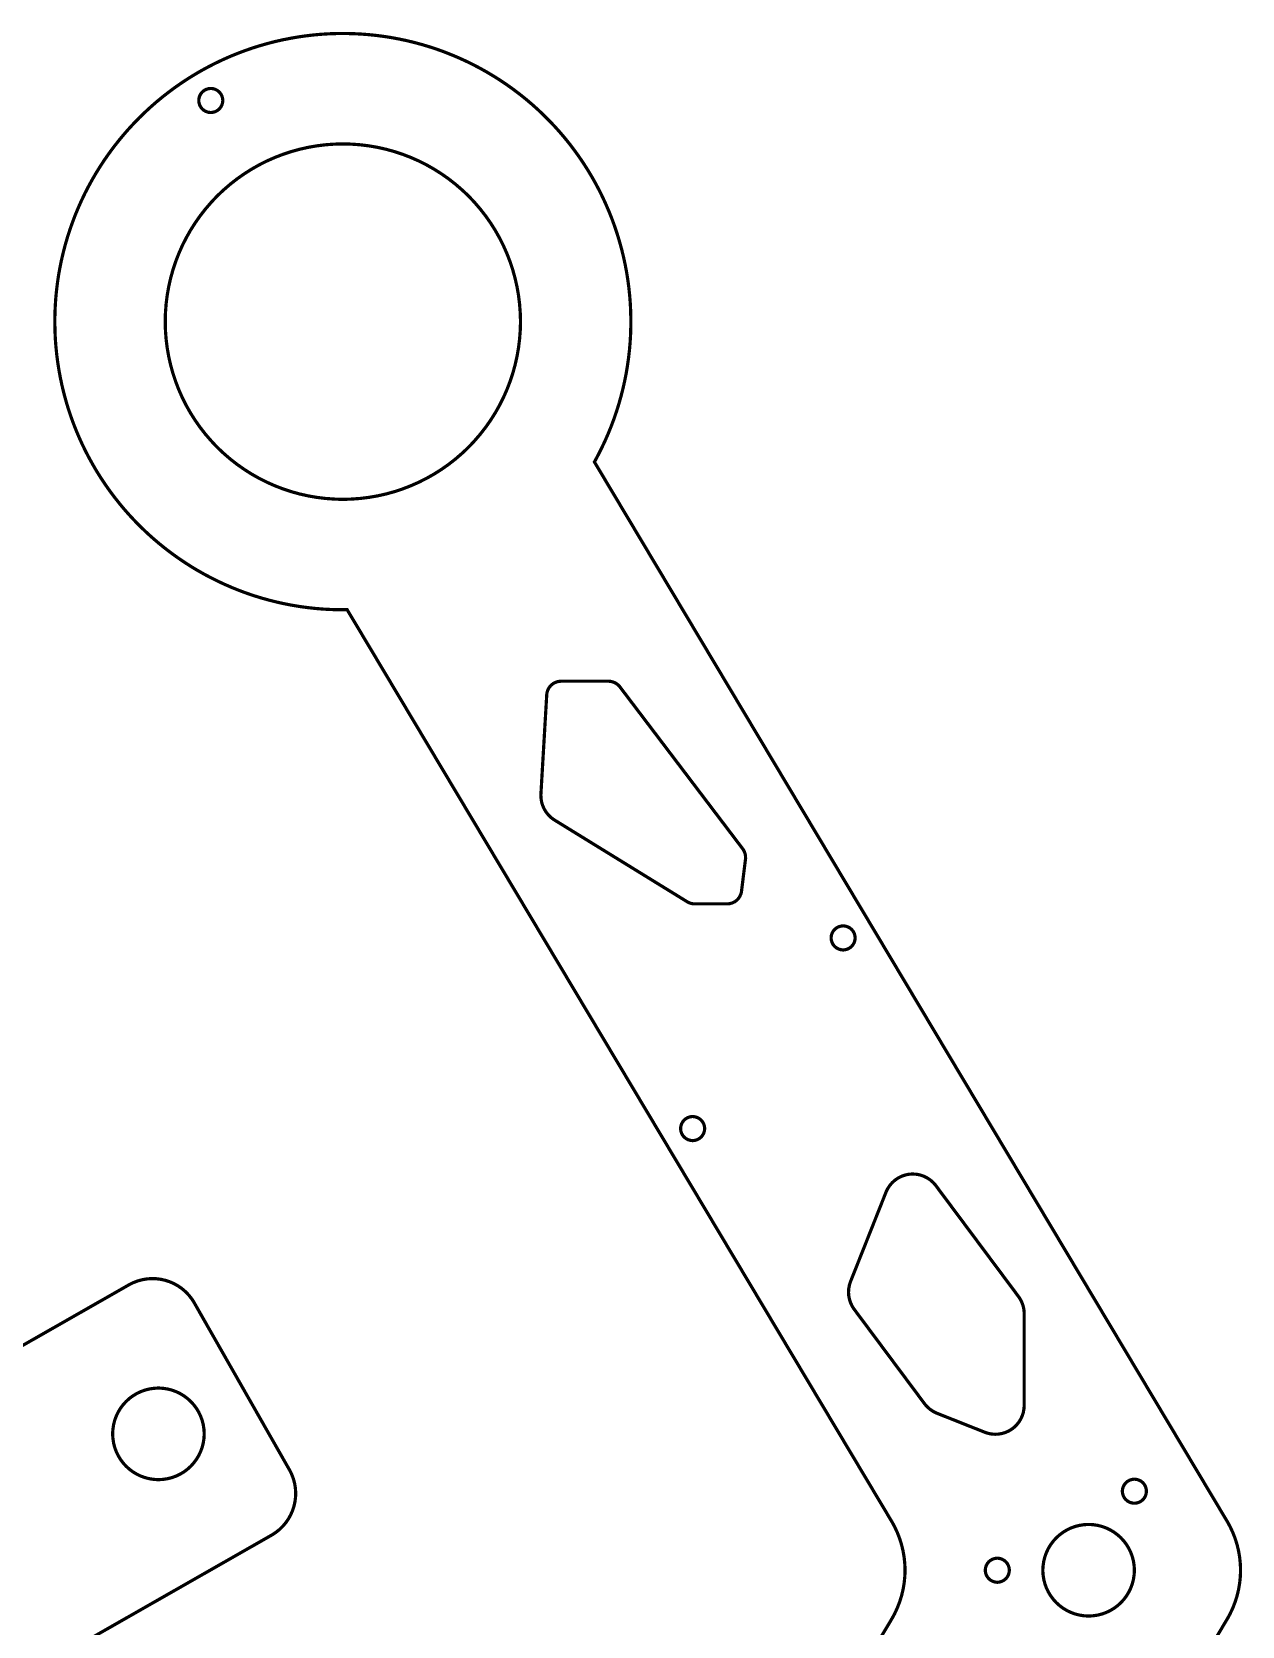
# Model space of a CAD drawing. Extents: x 0 to 533, y 0 to 326.
# Drawn here: x 407 to 533, y 160 to 326 of the extents above; entities that cross this region are included whole.
import ezdxf

# ---------------------------------------------------------------- set-up
doc = ezdxf.new("R2010")
doc.units = 0
doc.layers.get('0').update_dxf_attribs({"linetype": 'CONTINUOUS'})

msp = doc.modelspace()

# ---------------------------------------------------------------- linework, layer by layer
at = {"color": 0, "const_width": 0.3333}
for points in [[(439.824, 65.8111), (496.515, 160.685), (496.601, 160.831), (496.842, 161.276), (497.126, 161.888), (497.369, 162.514), (497.569, 163.154), (497.726, 163.807), (497.839, 164.469), (497.907, 165.139), (497.931, 165.646), (497.931, 165.815), (497.931, 165.983), (497.907, 166.49), (497.839, 167.16), (497.726, 167.822), (497.569, 168.475), (497.369, 169.117), (497.126, 169.743), (496.842, 170.353), (496.601, 170.799), (496.515, 170.944), (439.824, 265.818), (439.617, 265.815), (438.993, 265.817), (438.167, 265.839), (437.342, 265.883), (436.522, 265.95), (435.706, 266.04), (434.893, 266.151), (434.086, 266.285), (433.283, 266.439), (432.487, 266.615), (431.696, 266.814), (430.912, 267.032), (430.135, 267.272), (429.365, 267.533), (428.604, 267.815), (427.85, 268.117), (427.104, 268.439), (426.368, 268.781), (425.642, 269.142), (424.924, 269.524), (424.217, 269.925), (423.521, 270.344), (422.836, 270.785), (422.162, 271.243), (421.5, 271.719), (420.851, 272.215), (420.214, 272.729), (419.59, 273.261), (418.981, 273.811), (418.385, 274.379), (417.803, 274.965), (417.236, 275.568), (416.819, 276.032), (416.685, 276.189), (416.549, 276.346), (416.15, 276.824), (415.635, 277.471), (415.139, 278.132), (414.662, 278.803), (414.207, 279.486), (413.769, 280.179), (413.353, 280.883), (412.956, 281.599), (412.579, 282.321), (412.222, 283.054), (411.886, 283.796), (411.571, 284.544), (411.275, 285.303), (411.001, 286.067), (410.747, 286.839), (410.515, 287.617), (410.304, 288.4), (410.114, 289.19), (409.946, 289.985), (409.799, 290.783), (409.672, 291.588), (409.569, 292.394), (409.487, 293.206), (409.426, 294.018), (409.389, 294.835), (409.374, 295.653), (409.381, 296.472), (409.41, 297.293), (409.461, 298.115), (409.536, 298.938), (409.633, 299.76), (409.721, 300.375), (409.754, 300.581), (409.787, 300.785), (409.897, 301.397), (410.063, 302.208), (410.25, 303.013), (410.458, 303.81), (410.688, 304.599), (410.939, 305.379), (411.21, 306.15), (411.501, 306.914), (411.814, 307.667), (412.146, 308.411), (412.497, 309.146), (412.869, 309.869), (413.26, 310.582), (413.669, 311.283), (414.097, 311.974), (414.543, 312.651), (415.008, 313.317), (415.49, 313.971), (415.992, 314.61), (416.508, 315.236), (417.043, 315.85), (417.596, 316.447), (418.164, 317.032), (418.749, 317.6), (419.349, 318.154), (419.965, 318.692), (420.599, 319.214), (421.246, 319.719), (421.908, 320.207), (422.586, 320.679), (423.279, 321.132), (423.807, 321.461), (423.985, 321.568), (424.164, 321.674), (424.704, 321.983), (425.431, 322.378), (426.167, 322.751), (426.911, 323.104), (427.662, 323.435), (428.422, 323.744), (429.188, 324.033), (429.96, 324.3), (430.737, 324.546), (431.521, 324.769), (432.31, 324.972), (433.103, 325.153), (433.9, 325.311), (434.7, 325.449), (435.504, 325.564), (436.311, 325.658), (437.119, 325.731), (437.929, 325.781), (438.742, 325.808), (439.554, 325.814), (440.367, 325.799), (441.181, 325.761), (441.993, 325.7), (442.804, 325.618), (443.615, 325.514), (444.424, 325.388), (445.229, 325.237), (446.033, 325.067), (446.833, 324.872), (447.629, 324.657), (448.422, 324.418), (449.014, 324.225), (449.21, 324.157), (449.406, 324.089), (449.99, 323.874), (450.76, 323.569), (451.519, 323.246), (452.268, 322.903), (453.004, 322.54), (453.729, 322.157), (454.443, 321.756), (455.143, 321.336), (455.832, 320.897), (456.507, 320.442), (457.168, 319.968), (457.817, 319.476), (458.45, 318.968), (459.071, 318.443), (459.676, 317.901), (460.265, 317.344), (460.84, 316.771), (461.4, 316.182), (461.943, 315.578), (462.471, 314.96), (462.981, 314.326), (463.475, 313.679), (463.951, 313.018), (464.41, 312.343), (464.85, 311.656), (465.274, 310.956), (465.678, 310.242), (466.063, 309.517), (466.428, 308.779), (466.775, 308.029), (467.101, 307.269), (467.333, 306.692), (467.407, 306.497), (467.481, 306.304), (467.692, 305.718), (467.954, 304.933), (468.194, 304.143), (468.412, 303.349), (468.608, 302.551), (468.781, 301.75), (468.932, 300.946), (469.061, 300.139), (469.167, 299.331), (469.251, 298.519), (469.314, 297.708), (469.354, 296.896), (469.372, 296.083), (469.368, 295.271), (469.343, 294.46), (469.296, 293.649), (469.226, 292.84), (469.135, 292.033), (469.021, 291.229), (468.886, 290.428), (468.729, 289.629), (468.55, 288.835), (468.35, 288.046), (468.128, 287.261), (467.885, 286.481), (467.619, 285.707), (467.333, 284.939), (467.025, 284.178), (466.694, 283.422), (466.343, 282.676), (465.971, 281.938), (465.678, 281.388), (465.576, 281.207), (531.463, 170.944), (531.463, 170.944), (531.549, 170.799), (531.789, 170.353), (532.075, 169.743), (532.318, 169.117), (532.518, 168.475), (532.675, 167.822), (532.787, 167.16), (532.856, 166.49), (532.878, 165.983), (532.878, 165.815), (532.878, 165.646), (532.856, 165.139), (532.787, 164.469), (532.675, 163.807), (532.518, 163.154), (532.318, 162.514), (532.075, 161.888), (531.789, 161.276), (531.549, 160.831), (531.463, 160.685), (465.576, 50.4229)], [(293.99, 125.337), (417.078, 195.521), (417.189, 195.585), (417.535, 195.753), (418.003, 195.932), (418.481, 196.063), (418.963, 196.144), (419.447, 196.178), (419.929, 196.164), (420.406, 196.106), (420.874, 196), (421.331, 195.851), (421.771, 195.66), (422.193, 195.426), (422.592, 195.15), (422.965, 194.835), (423.31, 194.479), (423.622, 194.086), (423.835, 193.765), (423.897, 193.654), (433.804, 176.281), (433.868, 176.169), (434.035, 175.824), (434.215, 175.354), (434.346, 174.878), (434.426, 174.396), (434.461, 173.911), (434.447, 173.429), (434.388, 172.951), (434.283, 172.483), (434.135, 172.028), (433.943, 171.587), (433.708, 171.165), (433.433, 170.765), (433.118, 170.392), (432.763, 170.047), (432.369, 169.736), (432.049, 169.524), (431.938, 169.46), (308.958, 99.3378)]]:
    msp.add_lwpolyline(points, dxfattribs=at)
at = {"color": 0}
for points in [[(439.824, 65.8111), (496.515, 160.685), (496.601, 160.831), (496.842, 161.276), (497.126, 161.888), (497.369, 162.514), (497.569, 163.154), (497.726, 163.807), (497.839, 164.469), (497.907, 165.139), (497.931, 165.646), (497.931, 165.815), (497.931, 165.983), (497.907, 166.49), (497.839, 167.16), (497.726, 167.822), (497.569, 168.475), (497.369, 169.117), (497.126, 169.743), (496.842, 170.353), (496.601, 170.799), (496.515, 170.944), (439.824, 265.818), (439.617, 265.815), (438.993, 265.817), (438.167, 265.839), (437.342, 265.883), (436.522, 265.95), (435.706, 266.04), (434.893, 266.151), (434.086, 266.285), (433.283, 266.439), (432.487, 266.615), (431.696, 266.814), (430.912, 267.032), (430.135, 267.272), (429.365, 267.533), (428.604, 267.815), (427.85, 268.117), (427.104, 268.439), (426.368, 268.781), (425.642, 269.142), (424.924, 269.524), (424.217, 269.925), (423.521, 270.344), (422.836, 270.785), (422.162, 271.243), (421.5, 271.719), (420.851, 272.215), (420.214, 272.729), (419.59, 273.261), (418.981, 273.811), (418.385, 274.379), (417.803, 274.965), (417.236, 275.568), (416.819, 276.032), (416.685, 276.189), (416.549, 276.346), (416.15, 276.824), (415.635, 277.471), (415.139, 278.132), (414.662, 278.803), (414.207, 279.486), (413.769, 280.179), (413.353, 280.883), (412.956, 281.599), (412.579, 282.321), (412.222, 283.054), (411.886, 283.796), (411.571, 284.544), (411.275, 285.303), (411.001, 286.067), (410.747, 286.839), (410.515, 287.617), (410.304, 288.4), (410.114, 289.19), (409.946, 289.985), (409.799, 290.783), (409.672, 291.588), (409.569, 292.394), (409.487, 293.206), (409.426, 294.018), (409.389, 294.835), (409.374, 295.653), (409.381, 296.472), (409.41, 297.293), (409.461, 298.115), (409.536, 298.938), (409.633, 299.76), (409.721, 300.375), (409.754, 300.581), (409.787, 300.785), (409.897, 301.397), (410.063, 302.208), (410.25, 303.013), (410.458, 303.81), (410.688, 304.599), (410.939, 305.379), (411.21, 306.15), (411.501, 306.914), (411.814, 307.667), (412.146, 308.411), (412.497, 309.146), (412.869, 309.869), (413.26, 310.582), (413.669, 311.283), (414.097, 311.974), (414.543, 312.651), (415.008, 313.317), (415.49, 313.971), (415.992, 314.61), (416.508, 315.236), (417.043, 315.85), (417.596, 316.447), (418.164, 317.032), (418.749, 317.6), (419.349, 318.154), (419.965, 318.692), (420.599, 319.214), (421.246, 319.719), (421.908, 320.207), (422.586, 320.679), (423.279, 321.132), (423.807, 321.461), (423.985, 321.568), (424.164, 321.674), (424.704, 321.983), (425.431, 322.378), (426.167, 322.751), (426.911, 323.104), (427.662, 323.435), (428.422, 323.744), (429.188, 324.033), (429.96, 324.3), (430.737, 324.546), (431.521, 324.769), (432.31, 324.972), (433.103, 325.153), (433.9, 325.311), (434.7, 325.449), (435.504, 325.564), (436.311, 325.658), (437.119, 325.731), (437.929, 325.781), (438.742, 325.808), (439.554, 325.814), (440.367, 325.799), (441.181, 325.761), (441.993, 325.7), (442.804, 325.618), (443.615, 325.514), (444.424, 325.388), (445.229, 325.237), (446.033, 325.067), (446.833, 324.872), (447.629, 324.657), (448.422, 324.418), (449.014, 324.225), (449.21, 324.157), (449.406, 324.089), (449.99, 323.874), (450.76, 323.569), (451.519, 323.246), (452.268, 322.903), (453.004, 322.54), (453.729, 322.157), (454.443, 321.756), (455.143, 321.336), (455.832, 320.897), (456.507, 320.442), (457.168, 319.968), (457.817, 319.476), (458.45, 318.968), (459.071, 318.443), (459.676, 317.901), (460.265, 317.344), (460.84, 316.771), (461.4, 316.182), (461.943, 315.578), (462.471, 314.96), (462.981, 314.326), (463.475, 313.679), (463.951, 313.018), (464.41, 312.343), (464.85, 311.656), (465.274, 310.956), (465.678, 310.242), (466.063, 309.517), (466.428, 308.779), (466.775, 308.029), (467.101, 307.269), (467.333, 306.692), (467.407, 306.497), (467.481, 306.304), (467.692, 305.718), (467.954, 304.933), (468.194, 304.143), (468.412, 303.349), (468.608, 302.551), (468.781, 301.75), (468.932, 300.946), (469.061, 300.139), (469.167, 299.331), (469.251, 298.519), (469.314, 297.708), (469.354, 296.896), (469.372, 296.083), (469.368, 295.271), (469.343, 294.46), (469.296, 293.649), (469.226, 292.84), (469.135, 292.033), (469.021, 291.229), (468.886, 290.428), (468.729, 289.629), (468.55, 288.835), (468.35, 288.046), (468.128, 287.261), (467.885, 286.481), (467.619, 285.707), (467.333, 284.939), (467.025, 284.178), (466.694, 283.422), (466.343, 282.676), (465.971, 281.938), (465.678, 281.388), (465.576, 281.207), (531.463, 170.944), (531.463, 170.944), (531.549, 170.799), (531.789, 170.353), (532.075, 169.743), (532.318, 169.117), (532.518, 168.475), (532.675, 167.822), (532.787, 167.16), (532.856, 166.49), (532.878, 165.983), (532.878, 165.815), (532.878, 165.646), (532.856, 165.139), (532.787, 164.469), (532.675, 163.807), (532.518, 163.154), (532.318, 162.514), (532.075, 161.888), (531.789, 161.276), (531.549, 160.831), (531.463, 160.685), (465.576, 50.4229)], [(293.99, 125.337), (417.078, 195.521), (417.189, 195.585), (417.535, 195.753), (418.003, 195.932), (418.481, 196.063), (418.963, 196.144), (419.447, 196.178), (419.929, 196.164), (420.406, 196.106), (420.874, 196), (421.331, 195.851), (421.771, 195.66), (422.193, 195.426), (422.592, 195.15), (422.965, 194.835), (423.31, 194.479), (423.622, 194.086), (423.835, 193.765), (423.897, 193.654), (433.804, 176.281), (433.868, 176.169), (434.035, 175.824), (434.215, 175.354), (434.346, 174.878), (434.426, 174.396), (434.461, 173.911), (434.447, 173.429), (434.388, 172.951), (434.283, 172.483), (434.135, 172.028), (433.943, 171.587), (433.708, 171.165), (433.433, 170.765), (433.118, 170.392), (432.763, 170.047), (432.369, 169.736), (432.049, 169.524), (431.938, 169.46), (308.958, 99.3378)]]:
    msp.add_lwpolyline(points, dxfattribs=at)
at = {"color": 0, "const_width": 0.3333}
for points in [[(424.367, 318.838), (424.367, 318.901), (424.392, 319.09), (424.465, 319.325), (424.581, 319.536), (424.732, 319.722), (424.918, 319.875), (425.129, 319.99), (425.364, 320.063), (425.553, 320.088), (425.617, 320.088), (425.679, 320.088), (425.868, 320.063), (426.103, 319.99), (426.315, 319.875), (426.5, 319.722), (426.653, 319.536), (426.768, 319.325), (426.842, 319.09), (426.867, 318.901), (426.867, 318.838), (426.867, 318.775), (426.842, 318.586), (426.768, 318.351), (426.653, 318.139), (426.5, 317.954), (426.315, 317.801), (426.103, 317.686), (425.868, 317.614), (425.679, 317.588), (425.617, 317.588), (425.553, 317.588), (425.364, 317.614), (425.129, 317.686), (424.918, 317.801), (424.732, 317.954), (424.581, 318.139), (424.465, 318.351), (424.392, 318.586), (424.367, 318.775), (424.367, 318.838)], [(420.874, 295.815), (420.874, 296.044), (420.896, 296.732), (420.964, 297.643), (421.076, 298.547), (421.232, 299.44), (421.432, 300.324), (421.674, 301.196), (421.957, 302.053), (422.282, 302.894), (422.647, 303.719), (423.053, 304.526), (423.497, 305.314), (423.982, 306.079), (424.504, 306.821), (425.063, 307.539), (425.66, 308.232), (426.131, 308.735), (426.292, 308.896), (426.454, 309.058), (426.957, 309.529), (427.649, 310.125), (428.367, 310.685), (429.11, 311.207), (429.875, 311.69), (430.662, 312.136), (431.469, 312.542), (432.294, 312.907), (433.136, 313.232), (433.993, 313.515), (434.864, 313.757), (435.747, 313.956), (436.642, 314.112), (437.544, 314.225), (438.456, 314.292), (439.144, 314.315), (439.374, 314.315), (439.603, 314.315), (440.29, 314.292), (441.201, 314.225), (442.106, 314.112), (443, 313.956), (443.883, 313.757), (444.754, 313.515), (445.611, 313.232), (446.453, 312.907), (447.278, 312.542), (448.085, 312.136), (448.872, 311.69), (449.638, 311.207), (450.381, 310.685), (451.099, 310.125), (451.79, 309.529), (452.293, 309.058), (452.456, 308.896), (452.617, 308.735), (453.088, 308.232), (453.683, 307.539), (454.243, 306.821), (454.765, 306.079), (455.249, 305.314), (455.694, 304.526), (456.1, 303.719), (456.465, 302.894), (456.79, 302.053), (457.074, 301.196), (457.315, 300.324), (457.515, 299.44), (457.671, 298.547), (457.783, 297.643), (457.851, 296.732), (457.874, 296.044), (457.874, 295.815), (457.874, 295.586), (457.851, 294.897), (457.783, 293.986), (457.671, 293.083), (457.515, 292.189), (457.315, 291.306), (457.074, 290.435), (456.79, 289.578), (456.465, 288.735), (456.1, 287.91), (455.694, 287.103), (455.249, 286.317), (454.765, 285.551), (454.243, 284.808), (453.683, 284.09), (453.088, 283.399), (452.617, 282.896), (452.456, 282.733), (452.293, 282.571), (451.79, 282.101), (451.099, 281.504), (450.381, 280.944), (449.638, 280.424), (448.872, 279.939), (448.085, 279.494), (447.278, 279.089), (446.453, 278.724), (445.611, 278.399), (444.754, 278.114), (443.883, 277.872), (443, 277.674), (442.106, 277.518), (441.201, 277.406), (440.29, 277.338), (439.603, 277.315), (439.374, 277.315), (439.144, 277.315), (438.456, 277.338), (437.544, 277.406), (436.642, 277.518), (435.747, 277.674), (434.864, 277.872), (433.993, 278.114), (433.136, 278.399), (432.294, 278.724), (431.469, 279.089), (430.662, 279.494), (429.875, 279.939), (429.11, 280.424), (428.367, 280.944), (427.649, 281.504), (426.957, 282.101), (426.454, 282.571), (426.292, 282.733), (426.129, 282.896), (425.66, 283.399), (425.063, 284.09), (424.504, 284.808), (423.982, 285.551), (423.497, 286.317), (423.053, 287.103), (422.647, 287.91), (422.282, 288.735), (421.957, 289.578), (421.674, 290.435), (421.432, 291.306), (421.232, 292.189), (421.076, 293.083), (420.964, 293.986), (420.896, 294.897), (420.874, 295.586), (420.874, 295.815)], [(475.235, 235.417), (475.279, 235.389), (475.419, 235.321), (475.613, 235.25), (475.815, 235.208), (475.969, 235.193), (476.022, 235.193), (479.41, 235.193), (479.479, 235.193), (479.688, 235.219), (479.949, 235.293), (480.189, 235.411), (480.403, 235.569), (480.586, 235.763), (480.732, 235.986), (480.839, 236.236), (480.89, 236.439), (480.899, 236.508), (481.314, 239.839), (481.322, 239.91), (481.321, 240.129), (481.274, 240.414), (481.172, 240.683), (481.064, 240.874), (481.019, 240.931), (468.235, 257.781), (468.208, 257.815), (468.121, 257.914), (467.994, 258.031), (467.856, 258.132), (467.707, 258.217), (467.549, 258.285), (467.385, 258.333), (467.214, 258.364), (467.083, 258.374), (467.039, 258.374), (462.108, 258.374), (462.071, 258.374), (461.961, 258.367), (461.818, 258.346), (461.679, 258.311), (461.546, 258.264), (461.418, 258.206), (461.297, 258.136), (461.185, 258.056), (461.079, 257.965), (460.982, 257.865), (460.896, 257.757), (460.818, 257.64), (460.753, 257.517), (460.699, 257.386), (460.656, 257.25), (460.626, 257.108), (460.613, 256.999), (460.611, 256.961), (460.006, 246.649), (460, 246.547), (460.01, 246.239), (460.068, 245.839), (460.179, 245.453), (460.34, 245.088), (460.547, 244.746), (460.8, 244.435), (461.094, 244.157), (461.34, 243.972), (461.428, 243.918), (475.235, 235.417)], [(490.233, 231.65), (490.233, 231.713), (490.26, 231.901), (490.332, 232.136), (490.447, 232.349), (490.6, 232.533), (490.785, 232.686), (490.997, 232.801), (491.232, 232.875), (491.421, 232.9), (491.483, 232.9), (491.547, 232.9), (491.736, 232.875), (491.971, 232.801), (492.183, 232.686), (492.368, 232.533), (492.521, 232.349), (492.636, 232.136), (492.708, 231.901), (492.733, 231.713), (492.733, 231.65), (492.733, 231.588), (492.708, 231.399), (492.636, 231.164), (492.521, 230.951), (492.368, 230.767), (492.183, 230.614), (491.971, 230.499), (491.736, 230.425), (491.547, 230.4), (491.483, 230.4), (491.421, 230.4), (491.232, 230.425), (490.997, 230.499), (490.785, 230.614), (490.6, 230.767), (490.447, 230.951), (490.332, 231.164), (490.26, 231.399), (490.233, 231.588), (490.233, 231.65)], [(474.557, 211.799), (474.557, 211.861), (474.583, 212.05), (474.656, 212.285), (474.771, 212.497), (474.924, 212.682), (475.108, 212.835), (475.321, 212.95), (475.556, 213.022), (475.744, 213.049), (475.807, 213.049), (475.871, 213.049), (476.06, 213.022), (476.294, 212.95), (476.506, 212.835), (476.692, 212.682), (476.844, 212.497), (476.96, 212.285), (477.032, 212.05), (477.057, 211.861), (477.057, 211.799), (477.057, 211.735), (477.032, 211.546), (476.96, 211.311), (476.844, 211.099), (476.692, 210.914), (476.506, 210.761), (476.294, 210.646), (476.06, 210.574), (475.871, 210.549), (475.807, 210.549), (475.744, 210.549), (475.556, 210.574), (475.321, 210.646), (475.108, 210.761), (474.924, 210.914), (474.771, 211.099), (474.656, 211.311), (474.583, 211.546), (474.557, 211.735), (474.557, 211.799)], [(506.235, 180.183), (506.321, 180.149), (506.586, 180.068), (506.944, 179.997), (507.307, 179.972), (507.668, 179.989), (508.025, 180.05), (508.374, 180.154), (508.708, 180.301), (508.95, 180.438), (509.026, 180.49), (509.103, 180.542), (509.319, 180.715), (509.579, 180.974), (509.804, 181.258), (509.992, 181.567), (510.142, 181.897), (510.251, 182.243), (510.318, 182.603), (510.342, 182.879), (510.342, 182.972), (510.342, 192.524), (510.342, 192.585), (510.332, 192.765), (510.303, 193.004), (510.256, 193.239), (510.189, 193.469), (510.104, 193.693), (510.003, 193.91), (509.883, 194.118), (509.782, 194.269), (509.747, 194.317), (501.142, 205.86), (501.082, 205.94), (500.879, 206.167), (500.582, 206.432), (500.256, 206.654), (499.903, 206.831), (499.532, 206.96), (499.144, 207.039), (498.747, 207.067), (498.443, 207.054), (498.344, 207.04), (498.244, 207.028), (497.947, 206.961), (497.571, 206.831), (497.218, 206.654), (496.892, 206.432), (496.599, 206.171), (496.34, 205.871), (496.122, 205.538), (495.986, 205.267), (495.949, 205.174), (492.258, 195.875), (492.222, 195.785), (492.139, 195.507), (492.068, 195.131), (492.046, 194.751), (492.072, 194.375), (492.146, 194.004), (492.265, 193.644), (492.431, 193.3), (492.583, 193.053), (492.642, 192.975), (499.964, 183.151), (500.026, 183.069), (500.235, 182.837), (500.544, 182.564), (500.889, 182.336), (501.167, 182.194), (501.262, 182.157), (506.235, 180.183)], [(420.164, 175.249), (420.042, 175.249), (419.676, 175.274), (419.204, 175.346), (418.747, 175.464), (418.31, 175.624), (417.893, 175.825), (417.5, 176.063), (417.133, 176.337), (416.794, 176.644), (416.487, 176.983), (416.213, 177.35), (415.974, 177.743), (415.774, 178.16), (415.612, 178.597), (415.496, 179.054), (415.424, 179.526), (415.399, 179.893), (415.399, 180.014), (415.399, 180.136), (415.424, 180.501), (415.496, 180.975), (415.612, 181.431), (415.774, 181.869), (415.974, 182.286), (416.213, 182.678), (416.487, 183.046), (416.794, 183.383), (417.133, 183.692), (417.5, 183.965), (417.893, 184.204), (418.31, 184.404), (418.747, 184.565), (419.204, 184.682), (419.676, 184.754), (420.042, 184.779), (420.164, 184.779), (420.286, 184.779), (420.651, 184.754), (421.124, 184.682), (421.581, 184.565), (422.018, 184.404), (422.435, 184.204), (422.828, 183.965), (423.194, 183.692), (423.533, 183.383), (423.84, 183.046), (424.115, 182.678), (424.354, 182.286), (424.554, 181.869), (424.715, 181.431), (424.832, 180.975), (424.904, 180.501), (424.929, 180.136), (424.929, 180.014), (424.929, 179.893), (424.904, 179.526), (424.832, 179.054), (424.715, 178.597), (424.554, 178.16), (424.354, 177.743), (424.115, 177.35), (423.84, 176.983), (423.533, 176.644), (423.194, 176.337), (422.828, 176.063), (422.435, 175.825), (422.018, 175.624), (421.581, 175.464), (421.124, 175.346), (420.651, 175.274), (420.286, 175.249), (420.164, 175.249)], [(520.572, 174.042), (520.572, 174.106), (520.599, 174.294), (520.671, 174.529), (520.786, 174.742), (520.939, 174.926), (521.124, 175.079), (521.336, 175.194), (521.571, 175.267), (521.76, 175.292), (521.822, 175.292), (521.886, 175.292), (522.075, 175.267), (522.31, 175.194), (522.522, 175.079), (522.707, 174.926), (522.86, 174.742), (522.975, 174.529), (523.047, 174.294), (523.072, 174.106), (523.072, 174.042), (523.072, 173.979), (523.047, 173.79), (522.975, 173.556), (522.86, 173.343), (522.707, 173.158), (522.522, 173.006), (522.31, 172.89), (522.075, 172.818), (521.886, 172.792), (521.822, 172.792), (521.76, 172.792), (521.571, 172.818), (521.336, 172.89), (521.124, 173.006), (520.939, 173.158), (520.786, 173.343), (520.671, 173.556), (520.599, 173.79), (520.572, 173.979), (520.572, 174.042)], [(512.289, 165.815), (512.289, 165.936), (512.314, 166.301), (512.386, 166.775), (512.503, 167.232), (512.662, 167.669), (512.864, 168.086), (513.103, 168.479), (513.376, 168.846), (513.685, 169.185), (514.022, 169.492), (514.389, 169.765), (514.782, 170.004), (515.199, 170.206), (515.636, 170.365), (516.093, 170.483), (516.567, 170.556), (516.932, 170.579), (517.054, 170.579), (517.175, 170.579), (517.54, 170.556), (518.014, 170.483), (518.471, 170.365), (518.908, 170.206), (519.325, 170.004), (519.718, 169.765), (520.085, 169.492), (520.424, 169.185), (520.731, 168.846), (521.004, 168.479), (521.243, 168.086), (521.444, 167.669), (521.604, 167.232), (521.722, 166.775), (521.794, 166.301), (521.818, 165.936), (521.818, 165.815), (521.818, 165.693), (521.794, 165.328), (521.722, 164.854), (521.604, 164.397), (521.444, 163.96), (521.243, 163.543), (521.004, 163.15), (520.731, 162.783), (520.424, 162.446), (520.085, 162.138), (519.718, 161.864), (519.325, 161.625), (518.908, 161.424), (518.471, 161.264), (518.014, 161.146), (517.54, 161.074), (517.175, 161.05), (517.054, 161.05), (516.932, 161.05), (516.567, 161.074), (516.093, 161.146), (515.636, 161.264), (515.199, 161.424), (514.782, 161.625), (514.389, 161.864), (514.022, 162.138), (513.685, 162.446), (513.376, 162.783), (513.103, 163.15), (512.864, 163.543), (512.662, 163.96), (512.503, 164.397), (512.386, 164.854), (512.314, 165.328), (512.289, 165.693), (512.289, 165.815)], [(506.293, 165.815), (506.293, 165.878), (506.319, 166.067), (506.392, 166.301), (506.507, 166.514), (506.66, 166.699), (506.844, 166.851), (507.057, 166.967), (507.292, 167.039), (507.481, 167.065), (507.543, 167.065), (507.607, 167.065), (507.796, 167.039), (508.031, 166.967), (508.243, 166.851), (508.428, 166.699), (508.581, 166.514), (508.696, 166.301), (508.768, 166.067), (508.793, 165.878), (508.793, 165.815), (508.793, 165.751), (508.768, 165.563), (508.696, 165.328), (508.581, 165.115), (508.428, 164.931), (508.243, 164.778), (508.031, 164.663), (507.796, 164.59), (507.607, 164.565), (507.543, 164.565), (507.481, 164.565), (507.292, 164.59), (507.057, 164.663), (506.844, 164.778), (506.66, 164.931), (506.507, 165.115), (506.392, 165.328), (506.319, 165.563), (506.293, 165.751), (506.293, 165.815)]]:
    msp.add_lwpolyline(points, close=True, dxfattribs=at)
at = {"color": 0}
for points in [[(424.367, 318.838), (424.367, 318.901), (424.392, 319.09), (424.465, 319.325), (424.581, 319.536), (424.732, 319.722), (424.918, 319.875), (425.129, 319.99), (425.364, 320.063), (425.553, 320.088), (425.617, 320.088), (425.679, 320.088), (425.868, 320.063), (426.103, 319.99), (426.315, 319.875), (426.5, 319.722), (426.653, 319.536), (426.768, 319.325), (426.842, 319.09), (426.867, 318.901), (426.867, 318.838), (426.867, 318.775), (426.842, 318.586), (426.768, 318.351), (426.653, 318.139), (426.5, 317.954), (426.315, 317.801), (426.103, 317.686), (425.868, 317.614), (425.679, 317.588), (425.617, 317.588), (425.553, 317.588), (425.364, 317.614), (425.129, 317.686), (424.918, 317.801), (424.732, 317.954), (424.581, 318.139), (424.465, 318.351), (424.392, 318.586), (424.367, 318.775), (424.367, 318.838)], [(420.874, 295.815), (420.874, 296.044), (420.896, 296.732), (420.964, 297.643), (421.076, 298.547), (421.232, 299.44), (421.432, 300.324), (421.674, 301.196), (421.957, 302.053), (422.282, 302.894), (422.647, 303.719), (423.053, 304.526), (423.497, 305.314), (423.982, 306.079), (424.504, 306.821), (425.063, 307.539), (425.66, 308.232), (426.131, 308.735), (426.292, 308.896), (426.454, 309.058), (426.957, 309.529), (427.649, 310.125), (428.367, 310.685), (429.11, 311.207), (429.875, 311.69), (430.662, 312.136), (431.469, 312.542), (432.294, 312.907), (433.136, 313.232), (433.993, 313.515), (434.864, 313.757), (435.747, 313.956), (436.642, 314.112), (437.544, 314.225), (438.456, 314.292), (439.144, 314.315), (439.374, 314.315), (439.603, 314.315), (440.29, 314.292), (441.201, 314.225), (442.106, 314.112), (443, 313.956), (443.883, 313.757), (444.754, 313.515), (445.611, 313.232), (446.453, 312.907), (447.278, 312.542), (448.085, 312.136), (448.872, 311.69), (449.638, 311.207), (450.381, 310.685), (451.099, 310.125), (451.79, 309.529), (452.293, 309.058), (452.456, 308.896), (452.617, 308.735), (453.088, 308.232), (453.683, 307.539), (454.243, 306.821), (454.765, 306.079), (455.249, 305.314), (455.694, 304.526), (456.1, 303.719), (456.465, 302.894), (456.79, 302.053), (457.074, 301.196), (457.315, 300.324), (457.515, 299.44), (457.671, 298.547), (457.783, 297.643), (457.851, 296.732), (457.874, 296.044), (457.874, 295.815), (457.874, 295.586), (457.851, 294.897), (457.783, 293.986), (457.671, 293.083), (457.515, 292.189), (457.315, 291.306), (457.074, 290.435), (456.79, 289.578), (456.465, 288.735), (456.1, 287.91), (455.694, 287.103), (455.249, 286.317), (454.765, 285.551), (454.243, 284.808), (453.683, 284.09), (453.088, 283.399), (452.617, 282.896), (452.456, 282.733), (452.293, 282.571), (451.79, 282.101), (451.099, 281.504), (450.381, 280.944), (449.638, 280.424), (448.872, 279.939), (448.085, 279.494), (447.278, 279.089), (446.453, 278.724), (445.611, 278.399), (444.754, 278.114), (443.883, 277.872), (443, 277.674), (442.106, 277.518), (441.201, 277.406), (440.29, 277.338), (439.603, 277.315), (439.374, 277.315), (439.144, 277.315), (438.456, 277.338), (437.544, 277.406), (436.642, 277.518), (435.747, 277.674), (434.864, 277.872), (433.993, 278.114), (433.136, 278.399), (432.294, 278.724), (431.469, 279.089), (430.662, 279.494), (429.875, 279.939), (429.11, 280.424), (428.367, 280.944), (427.649, 281.504), (426.957, 282.101), (426.454, 282.571), (426.292, 282.733), (426.129, 282.896), (425.66, 283.399), (425.063, 284.09), (424.504, 284.808), (423.982, 285.551), (423.497, 286.317), (423.053, 287.103), (422.647, 287.91), (422.282, 288.735), (421.957, 289.578), (421.674, 290.435), (421.432, 291.306), (421.232, 292.189), (421.076, 293.083), (420.964, 293.986), (420.896, 294.897), (420.874, 295.586), (420.874, 295.815)], [(475.235, 235.417), (475.279, 235.389), (475.419, 235.321), (475.613, 235.25), (475.815, 235.208), (475.969, 235.193), (476.022, 235.193), (479.41, 235.193), (479.479, 235.193), (479.688, 235.219), (479.949, 235.293), (480.189, 235.411), (480.403, 235.569), (480.586, 235.763), (480.732, 235.986), (480.839, 236.236), (480.89, 236.439), (480.899, 236.508), (481.314, 239.839), (481.322, 239.91), (481.321, 240.129), (481.274, 240.414), (481.172, 240.683), (481.064, 240.874), (481.019, 240.931), (468.235, 257.781), (468.208, 257.815), (468.121, 257.914), (467.994, 258.031), (467.856, 258.132), (467.707, 258.217), (467.549, 258.285), (467.385, 258.333), (467.214, 258.364), (467.083, 258.374), (467.039, 258.374), (462.108, 258.374), (462.071, 258.374), (461.961, 258.367), (461.818, 258.346), (461.679, 258.311), (461.546, 258.264), (461.418, 258.206), (461.297, 258.136), (461.185, 258.056), (461.079, 257.965), (460.982, 257.865), (460.896, 257.757), (460.818, 257.64), (460.753, 257.517), (460.699, 257.386), (460.656, 257.25), (460.626, 257.108), (460.613, 256.999), (460.611, 256.961), (460.006, 246.649), (460, 246.547), (460.01, 246.239), (460.068, 245.839), (460.179, 245.453), (460.34, 245.088), (460.547, 244.746), (460.8, 244.435), (461.094, 244.157), (461.34, 243.972), (461.428, 243.918), (475.235, 235.417)], [(490.233, 231.65), (490.233, 231.713), (490.26, 231.901), (490.332, 232.136), (490.447, 232.349), (490.6, 232.533), (490.785, 232.686), (490.997, 232.801), (491.232, 232.875), (491.421, 232.9), (491.483, 232.9), (491.547, 232.9), (491.736, 232.875), (491.971, 232.801), (492.183, 232.686), (492.368, 232.533), (492.521, 232.349), (492.636, 232.136), (492.708, 231.901), (492.733, 231.713), (492.733, 231.65), (492.733, 231.588), (492.708, 231.399), (492.636, 231.164), (492.521, 230.951), (492.368, 230.767), (492.183, 230.614), (491.971, 230.499), (491.736, 230.425), (491.547, 230.4), (491.483, 230.4), (491.421, 230.4), (491.232, 230.425), (490.997, 230.499), (490.785, 230.614), (490.6, 230.767), (490.447, 230.951), (490.332, 231.164), (490.26, 231.399), (490.233, 231.588), (490.233, 231.65)], [(474.557, 211.799), (474.557, 211.861), (474.583, 212.05), (474.656, 212.285), (474.771, 212.497), (474.924, 212.682), (475.108, 212.835), (475.321, 212.95), (475.556, 213.022), (475.744, 213.049), (475.807, 213.049), (475.871, 213.049), (476.06, 213.022), (476.294, 212.95), (476.506, 212.835), (476.692, 212.682), (476.844, 212.497), (476.96, 212.285), (477.032, 212.05), (477.057, 211.861), (477.057, 211.799), (477.057, 211.735), (477.032, 211.546), (476.96, 211.311), (476.844, 211.099), (476.692, 210.914), (476.506, 210.761), (476.294, 210.646), (476.06, 210.574), (475.871, 210.549), (475.807, 210.549), (475.744, 210.549), (475.556, 210.574), (475.321, 210.646), (475.108, 210.761), (474.924, 210.914), (474.771, 211.099), (474.656, 211.311), (474.583, 211.546), (474.557, 211.735), (474.557, 211.799)], [(506.235, 180.183), (506.321, 180.149), (506.586, 180.068), (506.944, 179.997), (507.307, 179.972), (507.668, 179.989), (508.025, 180.05), (508.374, 180.154), (508.708, 180.301), (508.95, 180.438), (509.026, 180.49), (509.103, 180.542), (509.319, 180.715), (509.579, 180.974), (509.804, 181.258), (509.992, 181.567), (510.142, 181.897), (510.251, 182.243), (510.318, 182.603), (510.342, 182.879), (510.342, 182.972), (510.342, 192.524), (510.342, 192.585), (510.332, 192.765), (510.303, 193.004), (510.256, 193.239), (510.189, 193.469), (510.104, 193.693), (510.003, 193.91), (509.883, 194.118), (509.782, 194.269), (509.747, 194.317), (501.142, 205.86), (501.082, 205.94), (500.879, 206.167), (500.582, 206.432), (500.256, 206.654), (499.903, 206.831), (499.532, 206.96), (499.144, 207.039), (498.747, 207.067), (498.443, 207.054), (498.344, 207.04), (498.244, 207.028), (497.947, 206.961), (497.571, 206.831), (497.218, 206.654), (496.892, 206.432), (496.599, 206.171), (496.34, 205.871), (496.122, 205.538), (495.986, 205.267), (495.949, 205.174), (492.258, 195.875), (492.222, 195.785), (492.139, 195.507), (492.068, 195.131), (492.046, 194.751), (492.072, 194.375), (492.146, 194.004), (492.265, 193.644), (492.431, 193.3), (492.583, 193.053), (492.642, 192.975), (499.964, 183.151), (500.026, 183.069), (500.235, 182.837), (500.544, 182.564), (500.889, 182.336), (501.167, 182.194), (501.262, 182.157), (506.235, 180.183)], [(420.164, 175.249), (420.042, 175.249), (419.676, 175.274), (419.204, 175.346), (418.747, 175.464), (418.31, 175.624), (417.893, 175.825), (417.5, 176.063), (417.133, 176.337), (416.794, 176.644), (416.487, 176.983), (416.213, 177.35), (415.974, 177.743), (415.774, 178.16), (415.612, 178.597), (415.496, 179.054), (415.424, 179.526), (415.399, 179.893), (415.399, 180.014), (415.399, 180.136), (415.424, 180.501), (415.496, 180.975), (415.612, 181.431), (415.774, 181.869), (415.974, 182.286), (416.213, 182.678), (416.487, 183.046), (416.794, 183.383), (417.133, 183.692), (417.5, 183.965), (417.893, 184.204), (418.31, 184.404), (418.747, 184.565), (419.204, 184.682), (419.676, 184.754), (420.042, 184.779), (420.164, 184.779), (420.286, 184.779), (420.651, 184.754), (421.124, 184.682), (421.581, 184.565), (422.018, 184.404), (422.435, 184.204), (422.828, 183.965), (423.194, 183.692), (423.533, 183.383), (423.84, 183.046), (424.115, 182.678), (424.354, 182.286), (424.554, 181.869), (424.715, 181.431), (424.832, 180.975), (424.904, 180.501), (424.929, 180.136), (424.929, 180.014), (424.929, 179.893), (424.904, 179.526), (424.832, 179.054), (424.715, 178.597), (424.554, 178.16), (424.354, 177.743), (424.115, 177.35), (423.84, 176.983), (423.533, 176.644), (423.194, 176.337), (422.828, 176.063), (422.435, 175.825), (422.018, 175.624), (421.581, 175.464), (421.124, 175.346), (420.651, 175.274), (420.286, 175.249), (420.164, 175.249)], [(520.572, 174.042), (520.572, 174.106), (520.599, 174.294), (520.671, 174.529), (520.786, 174.742), (520.939, 174.926), (521.124, 175.079), (521.336, 175.194), (521.571, 175.267), (521.76, 175.292), (521.822, 175.292), (521.886, 175.292), (522.075, 175.267), (522.31, 175.194), (522.522, 175.079), (522.707, 174.926), (522.86, 174.742), (522.975, 174.529), (523.047, 174.294), (523.072, 174.106), (523.072, 174.042), (523.072, 173.979), (523.047, 173.79), (522.975, 173.556), (522.86, 173.343), (522.707, 173.158), (522.522, 173.006), (522.31, 172.89), (522.075, 172.818), (521.886, 172.792), (521.822, 172.792), (521.76, 172.792), (521.571, 172.818), (521.336, 172.89), (521.124, 173.006), (520.939, 173.158), (520.786, 173.343), (520.671, 173.556), (520.599, 173.79), (520.572, 173.979), (520.572, 174.042)], [(512.289, 165.815), (512.289, 165.936), (512.314, 166.301), (512.386, 166.775), (512.503, 167.232), (512.662, 167.669), (512.864, 168.086), (513.103, 168.479), (513.376, 168.846), (513.685, 169.185), (514.022, 169.492), (514.389, 169.765), (514.782, 170.004), (515.199, 170.206), (515.636, 170.365), (516.093, 170.483), (516.567, 170.556), (516.932, 170.579), (517.054, 170.579), (517.175, 170.579), (517.54, 170.556), (518.014, 170.483), (518.471, 170.365), (518.908, 170.206), (519.325, 170.004), (519.718, 169.765), (520.085, 169.492), (520.424, 169.185), (520.731, 168.846), (521.004, 168.479), (521.243, 168.086), (521.444, 167.669), (521.604, 167.232), (521.722, 166.775), (521.794, 166.301), (521.818, 165.936), (521.818, 165.815), (521.818, 165.693), (521.794, 165.328), (521.722, 164.854), (521.604, 164.397), (521.444, 163.96), (521.243, 163.543), (521.004, 163.15), (520.731, 162.783), (520.424, 162.446), (520.085, 162.138), (519.718, 161.864), (519.325, 161.625), (518.908, 161.424), (518.471, 161.264), (518.014, 161.146), (517.54, 161.074), (517.175, 161.05), (517.054, 161.05), (516.932, 161.05), (516.567, 161.074), (516.093, 161.146), (515.636, 161.264), (515.199, 161.424), (514.782, 161.625), (514.389, 161.864), (514.022, 162.138), (513.685, 162.446), (513.376, 162.783), (513.103, 163.15), (512.864, 163.543), (512.662, 163.96), (512.503, 164.397), (512.386, 164.854), (512.314, 165.328), (512.289, 165.693), (512.289, 165.815)], [(506.293, 165.815), (506.293, 165.878), (506.319, 166.067), (506.392, 166.301), (506.507, 166.514), (506.66, 166.699), (506.844, 166.851), (507.057, 166.967), (507.292, 167.039), (507.481, 167.065), (507.543, 167.065), (507.607, 167.065), (507.796, 167.039), (508.031, 166.967), (508.243, 166.851), (508.428, 166.699), (508.581, 166.514), (508.696, 166.301), (508.768, 166.067), (508.793, 165.878), (508.793, 165.815), (508.793, 165.751), (508.768, 165.563), (508.696, 165.328), (508.581, 165.115), (508.428, 164.931), (508.243, 164.778), (508.031, 164.663), (507.796, 164.59), (507.607, 164.565), (507.543, 164.565), (507.481, 164.565), (507.292, 164.59), (507.057, 164.663), (506.844, 164.778), (506.66, 164.931), (506.507, 165.115), (506.392, 165.328), (506.319, 165.563), (506.293, 165.751), (506.293, 165.815)]]:
    msp.add_lwpolyline(points, close=True, dxfattribs=at)

doc.saveas('drawing.dxf')
